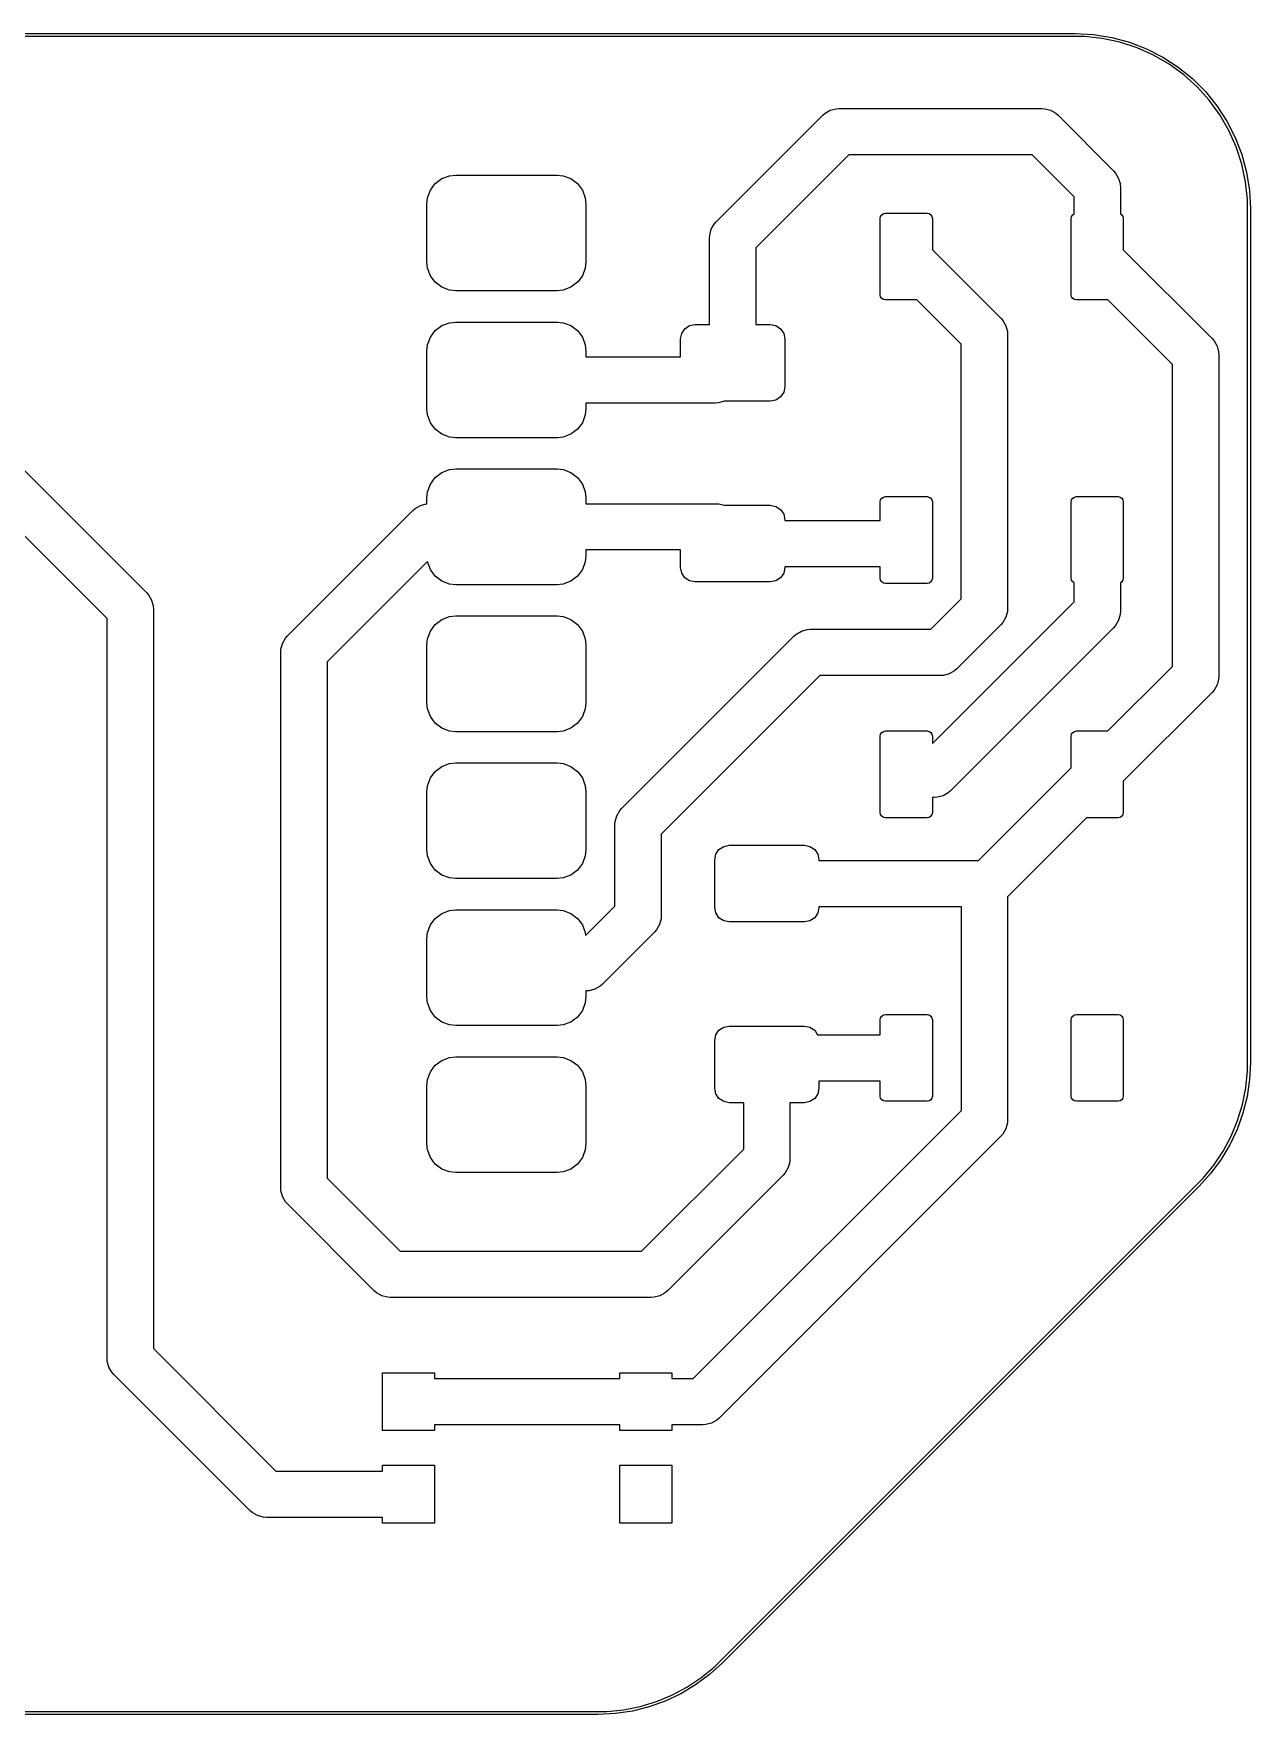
# Model space of a CAD drawing. Header units: millimetres. Extents: x 49.3 to 91.4, y -74.6 to -45.6.
# Drawn here: x 70.33 to 91.36, y -74.6 to -45.55 of the extents above; entities that cross this region are included whole.
import ezdxf

# ---------------------------------------------------------------- set-up
doc = ezdxf.new("R2010")
doc.units = ezdxf.units.MM
doc.layers.add('F.Cu', color=13, linetype='CONTINUOUS', true_color=0xc83434)

msp = doc.modelspace()

# ---------------------------------------------------------------- linework, layer by layer
at = {"layer": 'F.Cu', "linetype": 'CONTINUOUS'}
for p, q in [((52.3305, -45.555), (88.3305, -45.555)), ((88.3305, -45.605), (52.3305, -45.605)), ((88.3305, -45.555), (88.646699, -45.571571)), ((88.486413, -45.605), (88.3305, -45.605)), ((88.796531, -45.637595), (88.486413, -45.605)), ((88.646699, -45.571571), (88.959433, -45.621104)), ((89.101543, -45.702427), (88.796531, -45.637595)), ((88.959433, -45.621104), (89.265276, -45.703054)), ((89.398108, -45.798787), (89.101543, -45.702427)), ((89.265276, -45.703054), (89.560878, -45.816525)), ((89.682975, -45.925618), (89.398108, -45.798787)), ((89.560878, -45.816525), (89.843, -45.960274)), ((89.953025, -46.081531), (89.682975, -45.925618)), ((89.843, -45.960274), (90.10855, -46.132724)), ((90.205297, -46.264818), (89.953025, -46.081531)), ((90.10855, -46.132724), (90.35462, -46.331987)), ((90.437029, -46.473471), (90.205297, -46.264818)), ((90.35462, -46.331987), (90.578513, -46.55588)), ((90.645682, -46.705203), (90.437029, -46.473471)), ((90.578513, -46.55588), (90.777776, -46.80195)), ((90.828969, -46.957475), (90.645682, -46.705203)), ((82.127157, -48.807157), (83.967157, -46.967157)), ((83.967157, -46.967157), (84.006495, -46.932659)), ((84.006495, -46.932659), (84.096926, -46.880448)), ((84.096926, -46.880448), (84.19779, -46.853422)), ((84.19779, -46.853422), (84.25, -46.85)), ((84.25, -46.85), (87.75, -46.85)), ((87.75, -46.85), (87.80221, -46.853422)), ((87.80221, -46.853422), (87.903074, -46.880448)), ((87.903074, -46.880448), (87.993505, -46.932659)), ((87.993505, -46.932659), (88.032843, -46.967157)), ((88.032843, -46.967157), (88.992843, -47.927157)), ((90.777776, -46.80195), (90.950226, -47.0675)), ((90.984882, -47.227525), (90.828969, -46.957475)), ((90.950226, -47.0675), (91.093975, -47.349622)), ((91.111713, -47.512392), (90.984882, -47.227525)), ((91.093975, -47.349622), (91.207446, -47.645224)), ((91.208073, -47.808957), (91.111713, -47.512392)), ((84.415686, -47.65), (82.81, -49.255686)), ((87.584314, -47.65), (84.415686, -47.65)), ((88.31, -48.375686), (87.584314, -47.65)), ((88.992843, -47.927157), (89.027341, -47.966495)), ((91.207446, -47.645224), (91.289396, -47.951067)), ((91.272905, -48.113969), (91.208073, -47.808957)), ((77.186161, -48.260376), (77.271447, -48.146447)), ((77.271447, -48.146447), (77.385376, -48.061161)), ((77.385376, -48.061161), (77.518717, -48.011427)), ((77.518717, -48.011427), (77.625, -48)), ((77.625, -48), (79.375, -48)), ((79.375, -48), (79.481283, -48.011427)), ((79.481283, -48.011427), (79.614624, -48.061161)), ((79.614624, -48.061161), (79.728553, -48.146447)), ((79.728553, -48.146447), (79.813839, -48.260376)), ((89.027341, -47.966495), (89.079552, -48.056926)), ((89.079552, -48.056926), (89.103539, -48.146447)), ((89.103539, -48.146447), (89.106578, -48.15779)), ((89.106578, -48.15779), (89.11, -48.21)), ((89.11, -48.21), (89.11, -48.668564)), ((91.3055, -48.424087), (91.272905, -48.113969)), ((91.289396, -47.951067), (91.338929, -48.263801)), ((77.125, -48.5), (77.136427, -48.393717)), ((77.125, -49.5), (77.125, -48.5)), ((77.136427, -48.393717), (77.186161, -48.260376)), ((79.813839, -48.260376), (79.863573, -48.393717)), ((79.863573, -48.393717), (79.875, -48.5)), ((79.875, -48.5), (79.875, -49.5)), ((88.31, -48.668564), (88.31, -48.375686)), ((91.3055, -48.58), (91.3055, -48.424087)), ((91.338929, -48.263801), (91.3555, -48.58)), ((84.96, -48.748), (84.966851, -48.713558)), ((84.96, -50.068), (84.96, -48.748)), ((84.966851, -48.713558), (84.98636, -48.68436)), ((84.98636, -48.68436), (85.015558, -48.664851)), ((85.015558, -48.664851), (85.05, -48.658)), ((85.05, -48.658), (85.77, -48.658)), ((85.77, -48.658), (85.804442, -48.664851)), ((85.804442, -48.664851), (85.83364, -48.68436)), ((85.83364, -48.68436), (85.853149, -48.713558)), ((85.853149, -48.713558), (85.86, -48.748)), ((85.86, -48.748), (85.86, -49.292314)), ((88.26, -48.748), (88.266851, -48.713558)), ((88.26, -50.068), (88.26, -48.748)), ((88.266851, -48.713558), (88.28636, -48.68436)), ((88.28636, -48.68436), (88.31, -48.668564)), ((89.11, -48.668564), (89.13364, -48.68436)), ((89.13364, -48.68436), (89.153149, -48.713558)), ((89.153149, -48.713558), (89.16, -48.748)), ((89.16, -48.748), (89.16, -49.292314)), ((91.3055, -63.337359), (91.3055, -48.58)), ((91.3555, -48.58), (91.3555, -63.337358)), ((82.01, -49.09), (82.013422, -49.03779)), ((82.01, -50.583), (82.01, -49.09)), ((82.013422, -49.03779), (82.040448, -48.936927)), ((82.040448, -48.936926), (82.092659, -48.846495)), ((82.040448, -48.936927), (82.040448, -48.936926)), ((82.092659, -48.846495), (82.127157, -48.807157)), ((82.81, -49.255686), (82.81, -50.583)), ((85.86, -49.292314), (87.042842, -50.475157)), ((89.16, -49.292314), (90.692843, -50.825157)), ((77.136427, -49.606283), (77.125, -49.5)), ((77.186161, -49.739624), (77.136427, -49.606283)), ((79.863573, -49.606283), (79.813839, -49.739624)), ((79.875, -49.5), (79.863573, -49.606283)), ((77.271447, -49.853553), (77.186161, -49.739624)), ((77.385376, -49.938839), (77.271447, -49.853553)), ((77.518717, -49.988573), (77.385376, -49.938839)), ((79.614624, -49.938839), (79.481283, -49.988573)), ((79.728553, -49.853553), (79.614624, -49.938839)), ((79.813839, -49.739624), (79.728553, -49.853553)), ((77.625, -50), (77.518717, -49.988573)), ((79.375, -50), (77.625, -50)), ((79.481283, -49.988573), (79.375, -50)), ((84.966851, -50.102442), (84.96, -50.068)), ((84.98636, -50.13164), (84.966851, -50.102442)), ((85.015558, -50.151149), (84.98636, -50.13164)), ((85.05, -50.158), (85.015558, -50.151149)), ((85.594314, -50.158), (85.05, -50.158)), ((86.36, -50.923685), (85.594314, -50.158)), ((88.266851, -50.102442), (88.26, -50.068)), ((88.28636, -50.13164), (88.266851, -50.102442)), ((88.315558, -50.151149), (88.28636, -50.13164)), ((88.35, -50.158), (88.315558, -50.151149)), ((88.894314, -50.158), (88.35, -50.158)), ((90.01, -51.273686), (88.894314, -50.158)), ((77.518717, -50.551427), (77.625, -50.54)), ((77.625, -50.54), (79.375, -50.54)), ((79.375, -50.54), (79.481283, -50.551427)), ((87.042842, -50.475157), (87.077341, -50.514495)), ((87.077341, -50.514495), (87.129552, -50.604927)), ((77.136427, -50.933717), (77.186161, -50.800376)), ((77.186161, -50.800376), (77.271447, -50.686447)), ((77.271447, -50.686447), (77.385376, -50.601161)), ((77.385376, -50.601161), (77.518717, -50.551427)), ((79.481283, -50.551427), (79.614624, -50.601161)), ((79.614624, -50.601161), (79.728553, -50.686447)), ((79.728553, -50.686447), (79.813839, -50.800376)), ((79.813839, -50.800376), (79.863573, -50.933717)), ((81.51, -50.833), (81.52903, -50.737329)), ((81.51, -51.14), (81.51, -50.833)), ((81.52903, -50.737329), (81.583223, -50.656223)), ((81.583223, -50.656223), (81.664329, -50.60203)), ((81.664329, -50.60203), (81.76, -50.583)), ((81.76, -50.583), (82.01, -50.583)), ((82.81, -50.583), (83.06, -50.583)), ((83.06, -50.583), (83.155671, -50.60203)), ((83.155671, -50.60203), (83.236777, -50.656223)), ((83.236777, -50.656223), (83.29097, -50.737329)), ((83.29097, -50.737329), (83.31, -50.833)), ((83.31, -50.833), (83.31, -51.658)), ((87.129552, -50.604927), (87.156578, -50.70579)), ((87.156578, -50.70579), (87.16, -50.758)), ((87.16, -50.758), (87.16, -55.49)), ((90.692843, -50.825157), (90.727341, -50.864495)), ((77.125, -51.04), (77.136427, -50.933717)), ((77.125, -52.04), (77.125, -51.04)), ((79.863573, -50.933717), (79.875, -51.04)), ((79.875, -51.04), (79.875, -51.14)), ((86.36, -55.324314), (86.36, -50.923685)), ((90.727341, -50.864495), (90.779552, -50.954926)), ((90.779552, -50.954926), (90.792164, -51.001995)), ((90.792164, -51.001995), (90.806578, -51.05579)), ((90.806578, -51.05579), (90.81, -51.108)), ((90.81, -51.108), (90.81, -56.658)), ((68.282843, -51.217157), (72.282843, -55.217157)), ((79.875, -51.14), (81.51, -51.14)), ((90.01, -56.492314), (90.01, -51.273686)), ((83.31, -51.658), (83.29097, -51.753671)), ((71.6, -55.665686), (67.834314, -51.9)), ((82.1155, -51.94), (79.875, -51.94)), ((79.875, -51.94), (79.875, -52.04)), ((82.16771, -51.936578), (82.1155, -51.94)), ((82.268574, -51.909552), (82.16771, -51.936578)), ((82.271262, -51.908), (82.268574, -51.909552)), ((83.06, -51.908), (82.271262, -51.908)), ((83.155671, -51.88897), (83.06, -51.908)), ((83.236777, -51.834777), (83.155671, -51.88897)), ((83.29097, -51.753671), (83.236777, -51.834777)), ((77.136427, -52.146283), (77.125, -52.04)), ((77.186161, -52.279624), (77.136427, -52.146283)), ((77.271447, -52.393553), (77.186161, -52.279624)), ((79.813839, -52.279624), (79.728553, -52.393553)), ((79.863573, -52.146283), (79.813839, -52.279624)), ((79.875, -52.04), (79.863573, -52.146283)), ((77.385376, -52.478839), (77.271447, -52.393553)), ((77.518717, -52.528573), (77.385376, -52.478839)), ((77.625, -52.54), (77.518717, -52.528573)), ((79.375, -52.54), (77.625, -52.54)), ((79.481283, -52.528573), (79.375, -52.54)), ((79.614624, -52.478839), (79.481283, -52.528573)), ((79.728553, -52.393553), (79.614624, -52.478839)), ((77.271447, -53.226447), (77.385376, -53.141161)), ((77.385376, -53.141161), (77.518717, -53.091427)), ((77.518717, -53.091427), (77.625, -53.08)), ((77.625, -53.08), (79.375, -53.08)), ((79.375, -53.08), (79.481283, -53.091427)), ((79.481283, -53.091427), (79.614624, -53.141161)), ((79.614624, -53.141161), (79.728553, -53.226447)), ((77.136427, -53.473717), (77.186161, -53.340376)), ((77.186161, -53.340376), (77.271447, -53.226447)), ((79.728553, -53.226447), (79.813839, -53.340376)), ((79.813839, -53.340376), (79.863573, -53.473717)), ((76.924495, -53.762659), (77.014926, -53.710448)), ((77.014926, -53.710448), (77.11579, -53.683422)), ((77.11579, -53.683422), (77.125, -53.682818)), ((77.125, -53.58), (77.136427, -53.473717)), ((77.125, -53.682818), (77.125, -53.58)), ((79.863573, -53.473717), (79.875, -53.58)), ((79.875, -53.58), (79.875, -53.68)), ((79.875, -53.68), (82.1195, -53.68)), ((82.1195, -53.68), (82.17171, -53.683422)), ((82.17171, -53.683422), (82.263438, -53.708)), ((82.263438, -53.708), (83.06, -53.708)), ((83.06, -53.708), (83.155671, -53.72703)), ((83.155671, -53.72703), (83.236777, -53.781223)), ((84.96, -53.648), (84.966851, -53.613558)), ((84.96, -53.9705), (84.96, -53.648)), ((84.966851, -53.613558), (84.98636, -53.58436)), ((84.98636, -53.58436), (85.015558, -53.564851)), ((85.015558, -53.564851), (85.05, -53.558)), ((85.05, -53.558), (85.77, -53.558)), ((85.77, -53.558), (85.804442, -53.564851)), ((85.804442, -53.564851), (85.83364, -53.58436)), ((85.83364, -53.58436), (85.853149, -53.613558)), ((85.853149, -53.613558), (85.86, -53.648)), ((85.86, -53.648), (85.86, -54.968)), ((88.26, -53.648), (88.266851, -53.613558)), ((88.26, -54.968), (88.26, -53.648)), ((88.266851, -53.613558), (88.28636, -53.58436)), ((88.28636, -53.58436), (88.315558, -53.564851)), ((88.315558, -53.564851), (88.35, -53.558)), ((88.35, -53.558), (89.07, -53.558)), ((89.07, -53.558), (89.104442, -53.564851)), ((89.104442, -53.564851), (89.13364, -53.58436)), ((89.13364, -53.58436), (89.153149, -53.613558)), ((89.153149, -53.613558), (89.16, -53.648)), ((89.16, -53.648), (89.16, -54.968)), ((74.717157, -55.965157), (76.885157, -53.797157)), ((76.885157, -53.797157), (76.924495, -53.762659)), ((83.236777, -53.781223), (83.29097, -53.862329)), ((83.29097, -53.862329), (83.31, -53.958)), ((83.31, -53.958), (83.31, -53.9705)), ((83.31, -53.9705), (84.96, -53.9705)), ((79.875, -54.58), (79.863573, -54.686283)), ((81.51, -54.48), (79.875, -54.48)), ((79.875, -54.48), (79.875, -54.58)), ((81.51, -54.783), (81.51, -54.48)), ((77.13555, -54.678135), (75.4, -56.413686)), ((77.136427, -54.686283), (77.13555, -54.678135)), ((77.186161, -54.819624), (77.136427, -54.686283)), ((77.271447, -54.933553), (77.186161, -54.819624)), ((79.813839, -54.819624), (79.728553, -54.933553)), ((79.863573, -54.686283), (79.813839, -54.819624)), ((81.52903, -54.878671), (81.51, -54.783)), ((81.583223, -54.959777), (81.52903, -54.878671)), ((83.29097, -54.878671), (83.236777, -54.959777)), ((83.31, -54.783), (83.29097, -54.878671)), ((84.96, -54.7705), (83.31, -54.7705)), ((83.31, -54.7705), (83.31, -54.783)), ((84.96, -54.968), (84.96, -54.7705)), ((77.385376, -55.018839), (77.271447, -54.933553)), ((77.518717, -55.068573), (77.385376, -55.018839)), ((77.625, -55.08), (77.518717, -55.068573)), ((79.375, -55.08), (77.625, -55.08)), ((79.481283, -55.068573), (79.375, -55.08)), ((79.614624, -55.018839), (79.481283, -55.068573)), ((79.728553, -54.933553), (79.614624, -55.018839)), ((81.664329, -55.01397), (81.583223, -54.959777)), ((81.76, -55.033), (81.664329, -55.01397)), ((83.06, -55.033), (81.76, -55.033)), ((83.155671, -55.01397), (83.06, -55.033)), ((83.236777, -54.959777), (83.155671, -55.01397)), ((84.966851, -55.002442), (84.96, -54.968)), ((84.98636, -55.03164), (84.966851, -55.002442)), ((85.015558, -55.051149), (84.98636, -55.03164)), ((85.05, -55.058), (85.015558, -55.051149)), ((85.77, -55.058), (85.05, -55.058)), ((85.804442, -55.051149), (85.77, -55.058)), ((85.83364, -55.03164), (85.804442, -55.051149)), ((85.853149, -55.002442), (85.83364, -55.03164)), ((85.86, -54.968), (85.853149, -55.002442)), ((88.266851, -55.002442), (88.26, -54.968)), ((88.28636, -55.03164), (88.266851, -55.002442)), ((88.31, -55.047435), (88.28636, -55.03164)), ((88.31, -55.374314), (88.31, -55.047435)), ((89.13364, -55.03164), (89.11, -55.047435)), ((89.11, -55.047435), (89.11, -55.54)), ((89.153149, -55.002442), (89.13364, -55.03164)), ((89.16, -54.968), (89.153149, -55.002442)), ((72.282843, -55.217157), (72.317341, -55.256495)), ((72.317341, -55.256495), (72.369552, -55.346926)), ((72.369552, -55.346926), (72.38027, -55.386926)), ((72.38027, -55.386926), (72.396578, -55.44779)), ((72.396578, -55.44779), (72.4, -55.5)), ((85.834314, -55.85), (86.36, -55.324314)), ((85.86, -57.824314), (88.31, -55.374314)), ((71.6, -68.448), (71.6, -55.665686)), ((72.4, -55.5), (72.4, -68.282314)), ((77.186161, -55.880376), (77.271447, -55.766447)), ((77.271447, -55.766447), (77.385376, -55.681161)), ((77.385376, -55.681161), (77.518717, -55.631427)), ((77.518717, -55.631427), (77.625, -55.62)), ((77.625, -55.62), (79.375, -55.62)), ((79.375, -55.62), (79.481283, -55.631427)), ((79.481283, -55.631427), (79.614624, -55.681161)), ((79.614624, -55.681161), (79.728553, -55.766447)), ((79.728553, -55.766447), (79.813839, -55.880376)), ((87.042842, -55.772843), (86.282843, -56.532843)), ((87.077341, -55.733505), (87.042842, -55.772843)), ((87.129551, -55.643074), (87.077341, -55.733505)), ((87.129552, -55.643073), (87.129551, -55.643074)), ((87.156578, -55.54221), (87.129552, -55.643073)), ((87.16, -55.49), (87.156578, -55.54221)), ((89.079552, -55.693074), (89.027341, -55.783505)), ((89.106578, -55.59221), (89.079552, -55.693074)), ((89.11, -55.54), (89.106578, -55.59221)), ((74.630448, -56.094926), (74.682659, -56.004495)), ((74.682659, -56.004495), (74.717157, -55.965157)), ((77.125, -56.12), (77.136427, -56.013717)), ((77.136427, -56.013717), (77.186161, -55.880376)), ((79.813839, -55.880376), (79.863573, -56.013717)), ((79.863573, -56.013717), (79.875, -56.12)), ((80.492157, -58.942157), (83.467157, -55.967158)), ((83.467157, -55.967158), (83.506495, -55.932659)), ((83.506495, -55.932659), (83.52728, -55.920659)), ((83.52728, -55.920659), (83.596927, -55.880448)), ((83.596927, -55.880448), (83.69779, -55.853422)), ((83.69779, -55.853422), (83.75, -55.85)), ((83.75, -55.85), (85.834314, -55.85)), ((88.992843, -55.822843), (86.174843, -58.640843)), ((89.027341, -55.783505), (88.992843, -55.822843)), ((74.6, -56.248), (74.603422, -56.19579)), ((74.6, -65.5), (74.6, -56.248)), ((74.603422, -56.19579), (74.608309, -56.177552)), ((74.608309, -56.177552), (74.630448, -56.094926)), ((77.125, -57.12), (77.125, -56.12)), ((79.875, -56.12), (79.875, -57.12)), ((75.4, -56.413686), (75.4, -65.334314)), ((86.05221, -56.646578), (86, -56.65)), ((86.153074, -56.619552), (86.05221, -56.646578)), ((86.243505, -56.567341), (86.153074, -56.619552)), ((86.282843, -56.532843), (86.243505, -56.567341)), ((88.894314, -57.608), (90.01, -56.492314)), ((83.915685, -56.65), (81.175, -59.390685)), ((86, -56.65), (83.915685, -56.65)), ((90.727341, -56.901505), (90.692843, -56.940843)), ((90.779552, -56.811074), (90.727341, -56.901505)), ((90.806578, -56.71021), (90.779552, -56.811074)), ((90.81, -56.658), (90.806578, -56.71021)), ((77.136427, -57.226283), (77.125, -57.12)), ((77.186161, -57.359624), (77.136427, -57.226283)), ((79.863573, -57.226283), (79.813839, -57.359624)), ((79.875, -57.12), (79.863573, -57.226283)), ((90.692843, -56.940843), (89.16, -58.473686)), ((77.271447, -57.473553), (77.186161, -57.359624)), ((77.385376, -57.558839), (77.271447, -57.473553)), ((79.728553, -57.473553), (79.614624, -57.558839)), ((79.813839, -57.359624), (79.728553, -57.473553)), ((77.518717, -57.608573), (77.385376, -57.558839)), ((77.625, -57.62), (77.518717, -57.608573)), ((79.375, -57.62), (77.625, -57.62)), ((79.481283, -57.608573), (79.375, -57.62)), ((79.614624, -57.558839), (79.481283, -57.608573)), ((84.96, -57.698), (84.966851, -57.663558)), ((84.96, -59.018), (84.96, -57.698)), ((84.966851, -57.663558), (84.98636, -57.63436)), ((84.98636, -57.63436), (85.015558, -57.614851)), ((85.015558, -57.614851), (85.05, -57.608)), ((85.05, -57.608), (85.77, -57.608)), ((85.77, -57.608), (85.804442, -57.614851)), ((85.804442, -57.614851), (85.83364, -57.63436)), ((85.83364, -57.63436), (85.853149, -57.663558)), ((85.853149, -57.663558), (85.86, -57.698)), ((85.86, -57.698), (85.86, -57.824314)), ((88.26, -57.698), (88.266851, -57.663558)), ((88.26, -58.242314), (88.26, -57.698)), ((88.266851, -57.663558), (88.28636, -57.63436)), ((88.28636, -57.63436), (88.315558, -57.614851)), ((88.315558, -57.614851), (88.35, -57.608)), ((88.35, -57.608), (88.894314, -57.608)), ((77.186161, -58.420376), (77.271447, -58.306447)), ((77.271447, -58.306447), (77.385376, -58.221161)), ((77.385376, -58.221161), (77.518717, -58.171427)), ((77.518717, -58.171427), (77.625, -58.16)), ((77.625, -58.16), (79.375, -58.16)), ((79.375, -58.16), (79.481283, -58.171427)), ((79.481283, -58.171427), (79.614624, -58.221161)), ((79.614624, -58.221161), (79.728553, -58.306447)), ((79.728553, -58.306447), (79.813839, -58.420376)), ((86.656814, -59.8455), (88.26, -58.242314)), ((77.125, -58.66), (77.136427, -58.553717)), ((77.125, -59.66), (77.125, -58.66)), ((77.136427, -58.553717), (77.186161, -58.420376)), ((79.813839, -58.420376), (79.863573, -58.553717)), ((79.863573, -58.553717), (79.875, -58.66)), ((79.875, -58.66), (79.875, -59.66)), ((86.135505, -58.675341), (86.045074, -58.727552)), ((86.174843, -58.640843), (86.135505, -58.675341)), ((89.16, -58.473686), (89.16, -59.018)), ((80.457659, -58.981495), (80.492157, -58.942157)), ((85.892, -58.758), (85.86, -58.758)), ((85.86, -58.758), (85.86, -59.018)), ((85.94421, -58.754578), (85.892, -58.758)), ((86.045074, -58.727552), (85.94421, -58.754578)), ((80.375, -59.225), (80.378422, -59.17279)), ((80.375, -60.634314), (80.375, -59.225)), ((80.378422, -59.17279), (80.405448, -59.071927)), ((80.405448, -59.071926), (80.457659, -58.981495)), ((80.405448, -59.071927), (80.405448, -59.071926)), ((84.966851, -59.052442), (84.96, -59.018)), ((84.98636, -59.08164), (84.966851, -59.052442)), ((85.015558, -59.101149), (84.98636, -59.08164)), ((85.05, -59.108), (85.015558, -59.101149)), ((85.77, -59.108), (85.05, -59.108)), ((85.804442, -59.101149), (85.77, -59.108)), ((85.83364, -59.08164), (85.804442, -59.101149)), ((85.853149, -59.052442), (85.83364, -59.08164)), ((85.86, -59.018), (85.853149, -59.052442)), ((88.525686, -59.108), (87.161, -60.472686)), ((89.07, -59.108), (88.525686, -59.108)), ((89.104442, -59.101149), (89.07, -59.108)), ((89.13364, -59.08164), (89.104442, -59.101149)), ((89.153149, -59.052442), (89.13364, -59.08164)), ((89.16, -59.018), (89.153149, -59.052442)), ((81.175, -59.390685), (81.175, -60.8)), ((77.136427, -59.766283), (77.125, -59.66)), ((77.186161, -59.899624), (77.136427, -59.766283)), ((79.863573, -59.766283), (79.813839, -59.899624)), ((79.875, -59.66), (79.863573, -59.766283)), ((82.1, -59.833), (82.11903, -59.737329)), ((82.1, -60.658), (82.1, -59.833)), ((82.11903, -59.737329), (82.173223, -59.656223)), ((82.173223, -59.656223), (82.254329, -59.60203)), ((82.254329, -59.60203), (82.35, -59.583)), ((82.35, -59.583), (83.65, -59.583)), ((83.65, -59.583), (83.745671, -59.60203)), ((83.745671, -59.60203), (83.826777, -59.656223)), ((83.826777, -59.656223), (83.88097, -59.737329)), ((83.88097, -59.737329), (83.9, -59.833)), ((83.9, -59.833), (83.9, -59.8455)), ((77.271447, -60.013553), (77.186161, -59.899624)), ((77.385376, -60.098839), (77.271447, -60.013553)), ((77.518717, -60.148573), (77.385376, -60.098839)), ((79.614624, -60.098839), (79.481283, -60.148573)), ((79.728553, -60.013553), (79.614624, -60.098839)), ((79.813839, -59.899624), (79.728553, -60.013553)), ((83.9, -59.8455), (86.656814, -59.8455)), ((77.625, -60.16), (77.518717, -60.148573)), ((79.375, -60.16), (77.625, -60.16)), ((79.481283, -60.148573), (79.375, -60.16)), ((77.385376, -60.761161), (77.518717, -60.711427)), ((77.518717, -60.711427), (77.625, -60.7)), ((77.625, -60.7), (79.375, -60.7)), ((79.375, -60.7), (79.481283, -60.711427)), ((79.481283, -60.711427), (79.614624, -60.761161)), ((79.868623, -61.14069), (80.375, -60.634314)), ((82.11903, -60.753671), (82.1, -60.658)), ((83.9, -60.658), (83.88097, -60.753671)), ((86.361, -60.6455), (83.9, -60.6455)), ((83.9, -60.6455), (83.9, -60.658)), ((86.361, -64.165294), (86.361, -60.6455)), ((87.161, -60.472686), (87.161, -64.33098)), ((77.136427, -61.093717), (77.186161, -60.960376)), ((77.186161, -60.960376), (77.271447, -60.846447)), ((77.271447, -60.846447), (77.385376, -60.761161)), ((79.614624, -60.761161), (79.728553, -60.846447)), ((79.728553, -60.846447), (79.813839, -60.960376)), ((79.813839, -60.960376), (79.863573, -61.093717)), ((81.144552, -60.953074), (81.092341, -61.043505)), ((81.171578, -60.85221), (81.144552, -60.953074)), ((81.175, -60.8), (81.171578, -60.85221)), ((82.173223, -60.834777), (82.11903, -60.753671)), ((82.254329, -60.88897), (82.173223, -60.834777)), ((82.35, -60.908), (82.254329, -60.88897)), ((83.65, -60.908), (82.35, -60.908)), ((83.745671, -60.88897), (83.65, -60.908)), ((83.826777, -60.834777), (83.745671, -60.88897)), ((83.88097, -60.753671), (83.826777, -60.834777)), ((77.125, -61.2), (77.136427, -61.093717)), ((77.125, -62.2), (77.125, -61.2)), ((79.863573, -61.093717), (79.868623, -61.14069)), ((81.057843, -61.082843), (80.157843, -61.982843)), ((81.092341, -61.043505), (81.057843, -61.082843)), ((79.92721, -62.096578), (79.875, -62.1)), ((79.875, -62.1), (79.875, -62.2)), ((80.028074, -62.069552), (79.92721, -62.096578)), ((80.118505, -62.017341), (80.028074, -62.069552)), ((80.157843, -61.982843), (80.118505, -62.017341)), ((77.136427, -62.306283), (77.125, -62.2)), ((77.186161, -62.439624), (77.136427, -62.306283)), ((77.271447, -62.553553), (77.186161, -62.439624)), ((79.813839, -62.439624), (79.728553, -62.553553)), ((79.863573, -62.306283), (79.813839, -62.439624)), ((79.875, -62.2), (79.863573, -62.306283)), ((77.385376, -62.638839), (77.271447, -62.553553)), ((77.518717, -62.688573), (77.385376, -62.638839)), ((77.625, -62.7), (77.518717, -62.688573)), ((79.375, -62.7), (77.625, -62.7)), ((79.481283, -62.688573), (79.375, -62.7)), ((79.614624, -62.638839), (79.481283, -62.688573)), ((79.728553, -62.553553), (79.614624, -62.638839)), ((82.173223, -62.781223), (82.254329, -62.72703)), ((82.254329, -62.72703), (82.35, -62.708)), ((82.35, -62.708), (83.65, -62.708)), ((83.65, -62.708), (83.745671, -62.72703)), ((83.745671, -62.72703), (83.826777, -62.781223)), ((84.96, -62.598), (84.966851, -62.563558)), ((84.96, -62.858), (84.96, -62.598)), ((84.966851, -62.563558), (84.98636, -62.53436)), ((84.98636, -62.53436), (85.015558, -62.514851)), ((85.015558, -62.514851), (85.05, -62.508)), ((85.05, -62.508), (85.77, -62.508)), ((85.77, -62.508), (85.804442, -62.514851)), ((85.804442, -62.514851), (85.83364, -62.53436)), ((85.83364, -62.53436), (85.853149, -62.563558)), ((85.853149, -62.563558), (85.86, -62.598)), ((85.86, -62.598), (85.86, -63.918)), ((88.26, -62.598), (88.266851, -62.563558)), ((88.26, -63.918), (88.26, -62.598)), ((88.266851, -62.563558), (88.28636, -62.53436)), ((88.28636, -62.53436), (88.315558, -62.514851)), ((88.315558, -62.514851), (88.35, -62.508)), ((88.35, -62.508), (89.07, -62.508)), ((89.07, -62.508), (89.104442, -62.514851)), ((89.104442, -62.514851), (89.13364, -62.53436)), ((89.13364, -62.53436), (89.153149, -62.563558)), ((89.153149, -62.563558), (89.16, -62.598)), ((89.16, -62.598), (89.16, -63.918)), ((82.1, -62.958), (82.11903, -62.862329)), ((82.1, -63.783), (82.1, -62.958)), ((82.11903, -62.862329), (82.173223, -62.781223)), ((83.826777, -62.781223), (83.878077, -62.858)), ((83.878077, -62.858), (84.96, -62.858)), ((77.271447, -63.386447), (77.385376, -63.301161)), ((77.385376, -63.301161), (77.518717, -63.251427)), ((77.518717, -63.251427), (77.625, -63.24)), ((77.625, -63.24), (79.375, -63.24)), ((79.375, -63.24), (79.481283, -63.251427)), ((79.481283, -63.251427), (79.614624, -63.301161)), ((79.614624, -63.301161), (79.728553, -63.386447)), ((77.136427, -63.633717), (77.186161, -63.500376)), ((77.186161, -63.500376), (77.271447, -63.386447)), ((79.728553, -63.386447), (79.813839, -63.500376)), ((79.813839, -63.500376), (79.863573, -63.633717)), ((91.276859, -63.774411), (91.305504, -63.483512)), ((91.3055, -63.33736), (91.3055, -63.337359)), ((91.305504, -63.483512), (91.3055, -63.33736)), ((91.3555, -63.337358), (91.340941, -63.633862)), ((77.125, -63.74), (77.136427, -63.633717)), ((77.125, -64.74), (77.125, -63.74)), ((79.863573, -63.633717), (79.875, -63.74)), ((79.875, -63.74), (79.875, -64.74)), ((82.11903, -63.878671), (82.1, -63.783)), ((82.173223, -63.959777), (82.11903, -63.878671)), ((83.88097, -63.878671), (83.826777, -63.959777)), ((83.9, -63.783), (83.88097, -63.878671)), ((84.96, -63.658), (83.9, -63.658)), ((83.9, -63.658), (83.9, -63.783)), ((84.96, -63.918), (84.96, -63.658)), ((91.219836, -64.061101), (91.276859, -63.774411)), ((91.340941, -63.633862), (91.297387, -63.92751)), ((81.726294, -68.8), (86.361, -64.165294)), ((82.254329, -64.01397), (82.173223, -63.959777)), ((82.35, -64.033), (82.254329, -64.01397)), ((82.6, -64.033), (82.35, -64.033)), ((82.6, -64.834314), (82.6, -64.033)), ((83.65, -64.033), (83.4, -64.033)), ((83.4, -64.033), (83.4, -65)), ((83.745671, -64.01397), (83.65, -64.033)), ((83.826777, -63.959777), (83.745671, -64.01397)), ((84.966851, -63.952442), (84.96, -63.918)), ((84.98636, -63.98164), (84.966851, -63.952442)), ((85.015558, -64.001149), (84.98636, -63.98164)), ((85.05, -64.008), (85.015558, -64.001149)), ((85.77, -64.008), (85.05, -64.008)), ((85.804442, -64.001149), (85.77, -64.008)), ((85.83364, -63.98164), (85.804442, -64.001149)), ((85.853149, -63.952442), (85.83364, -63.98164)), ((85.86, -63.918), (85.853149, -63.952442)), ((88.266851, -63.952442), (88.26, -63.918)), ((88.28636, -63.98164), (88.266851, -63.952442)), ((88.315558, -64.001149), (88.28636, -63.98164)), ((88.35, -64.008), (88.315558, -64.001149)), ((89.07, -64.008), (88.35, -64.008)), ((89.104442, -64.001149), (89.07, -64.008)), ((89.13364, -63.98164), (89.104442, -64.001149)), ((89.153149, -63.952442), (89.13364, -63.98164)), ((89.16, -63.918), (89.153149, -63.952442)), ((91.134986, -64.34082), (91.219836, -64.061101)), ((91.297387, -63.92751), (91.225259, -64.215474)), ((87.130552, -64.484054), (87.078341, -64.574485)), ((87.157578, -64.38319), (87.130552, -64.484054)), ((87.161, -64.33098), (87.157578, -64.38319)), ((91.023126, -64.610875), (91.134986, -64.34082)), ((91.225259, -64.215474), (91.12525, -64.494982)), ((77.136427, -64.846283), (77.125, -64.74)), ((79.875, -64.74), (79.863573, -64.846283)), ((87.043843, -64.613823), (82.174823, -69.482843)), ((87.078341, -64.574485), (87.043843, -64.613823)), ((90.998325, -64.76334), (90.845706, -65.017965)), ((90.885332, -64.868665), (91.023126, -64.610875)), ((91.12525, -64.494982), (90.998325, -64.76334)), ((77.186161, -64.979624), (77.136427, -64.846283)), ((77.271447, -65.093553), (77.186161, -64.979624)), ((79.813839, -64.979624), (79.728553, -65.093553)), ((79.863573, -64.846283), (79.813839, -64.979624)), ((80.834314, -66.6), (82.6, -64.834314)), ((83.396578, -65.05221), (83.369552, -65.153074)), ((83.4, -65), (83.396578, -65.05221)), ((90.845706, -65.017965), (90.668863, -65.256402)), ((90.722933, -65.111706), (90.885332, -64.868665)), ((75.4, -65.334314), (76.665685, -66.6)), ((77.385376, -65.178839), (77.271447, -65.093553)), ((77.518717, -65.228573), (77.385376, -65.178839)), ((77.625, -65.24), (77.518717, -65.228573)), ((79.375, -65.24), (77.625, -65.24)), ((79.481283, -65.228573), (79.375, -65.24)), ((79.614624, -65.178839), (79.481283, -65.228573)), ((79.728553, -65.093553), (79.614624, -65.178839)), ((83.282843, -65.282843), (81.282843, -67.282843)), ((83.317341, -65.243505), (83.282843, -65.282843)), ((83.369552, -65.153074), (83.317341, -65.243505)), ((90.434144, -65.441001), (90.537492, -65.337658)), ((90.668863, -65.256402), (90.469499, -65.476355)), ((90.537492, -65.337658), (90.722933, -65.111706)), ((74.603422, -65.55221), (74.6, -65.5)), ((74.630448, -65.653074), (74.603422, -65.55221)), ((82.191502, -73.683642), (90.434144, -65.441001)), ((90.469499, -65.476356), (82.226858, -73.718998)), ((90.469499, -65.476355), (90.469499, -65.476356)), ((74.682659, -65.743505), (74.630448, -65.653074)), ((74.717157, -65.782843), (74.682659, -65.743505)), ((76.217157, -67.282842), (74.717157, -65.782843)), ((76.665685, -66.6), (80.834314, -66.6)), ((76.256495, -67.317341), (76.217157, -67.282842)), ((76.346927, -67.369552), (76.256495, -67.317341)), ((76.44779, -67.396578), (76.346927, -67.369552)), ((81.153074, -67.369552), (81.05221, -67.396578)), ((81.243505, -67.317341), (81.153074, -67.369552)), ((81.282843, -67.282843), (81.243505, -67.317341)), ((76.5, -67.4), (76.44779, -67.396578)), ((81, -67.4), (76.5, -67.4)), ((81.05221, -67.396578), (81, -67.4)), ((71.603422, -68.50021), (71.6, -68.448)), ((71.630448, -68.601074), (71.603422, -68.50021)), ((72.4, -68.282314), (74.517686, -70.4)), ((71.682659, -68.691505), (71.630448, -68.601074)), ((71.717157, -68.730843), (71.682659, -68.691505)), ((74.069157, -71.082843), (71.717157, -68.730843)), ((76.36, -69.7), (76.36, -68.7)), ((76.36, -68.7), (77.26, -68.7)), ((77.26, -68.7), (77.26, -68.8)), ((77.26, -68.8), (80.46, -68.8)), ((80.46, -68.8), (80.46, -68.7)), ((80.46, -68.7), (81.36, -68.7)), ((81.36, -68.7), (81.36, -68.8)), ((81.36, -68.8), (81.726294, -68.8)), ((77.26, -69.7), (76.36, -69.7)), ((80.46, -69.6), (77.26, -69.6)), ((77.26, -69.6), (77.26, -69.7)), ((80.46, -69.7), (80.46, -69.6)), ((81.36, -69.7), (80.46, -69.7)), ((81.89198, -69.6), (81.36, -69.6)), ((81.36, -69.6), (81.36, -69.7)), ((81.94419, -69.596578), (81.89198, -69.6)), ((82.045054, -69.569552), (81.94419, -69.596578)), ((82.135485, -69.517341), (82.045054, -69.569552)), ((82.174823, -69.482843), (82.135485, -69.517341)), ((76.36, -70.4), (76.36, -70.3)), ((76.36, -70.3), (77.26, -70.3)), ((77.26, -70.3), (77.26, -71.3)), ((80.46, -71.3), (80.46, -70.3)), ((80.46, -70.3), (81.36, -70.3)), ((81.36, -70.3), (81.36, -71.3)), ((74.517686, -70.4), (76.36, -70.4)), ((74.108495, -71.117341), (74.069157, -71.082843)), ((74.198927, -71.169552), (74.108495, -71.117341)), ((74.29979, -71.196578), (74.198927, -71.169552)), ((74.352, -71.2), (74.29979, -71.196578)), ((76.36, -71.2), (74.352, -71.2)), ((76.36, -71.3), (76.36, -71.2)), ((77.26, -71.3), (76.36, -71.3)), ((81.36, -71.3), (80.46, -71.3)), ((81.862195, -73.972412), (82.088154, -73.786983)), ((82.226854, -73.719), (82.006893, -73.918348)), ((82.088154, -73.786983), (82.191499, -73.683645)), ((82.191499, -73.683645), (82.191502, -73.683642)), ((82.226858, -73.718998), (82.226854, -73.719)), ((81.61915, -74.134802), (81.862195, -73.972412)), ((82.006893, -73.918348), (81.76845, -74.09518)), ((81.091307, -74.38445), (81.36136, -74.27259)), ((81.513825, -74.247792), (81.245468, -74.374714)), ((81.36136, -74.27259), (81.61915, -74.134802)), ((81.76845, -74.09518), (81.513825, -74.247792)), ((80.087859, -74.605), (60.573141, -74.605)), ((60.573142, -74.555), (80.087858, -74.555)), ((80.087858, -74.555), (80.23401, -74.554995)), ((80.08786, -74.605), (80.087859, -74.604999)), ((80.087859, -74.604999), (80.087859, -74.605)), ((80.38436, -74.590424), (80.08786, -74.605)), ((80.23401, -74.554995), (80.524905, -74.526335)), ((80.678003, -74.546858), (80.38436, -74.590424)), ((80.524905, -74.526335), (80.811591, -74.469304)), ((80.965964, -74.474723), (80.678003, -74.546858)), ((80.811591, -74.469304), (81.091307, -74.38445)), ((81.245468, -74.374714), (80.965964, -74.474723))]:
    msp.add_line(p, q, dxfattribs=at)

doc.saveas('drawing.dxf')
